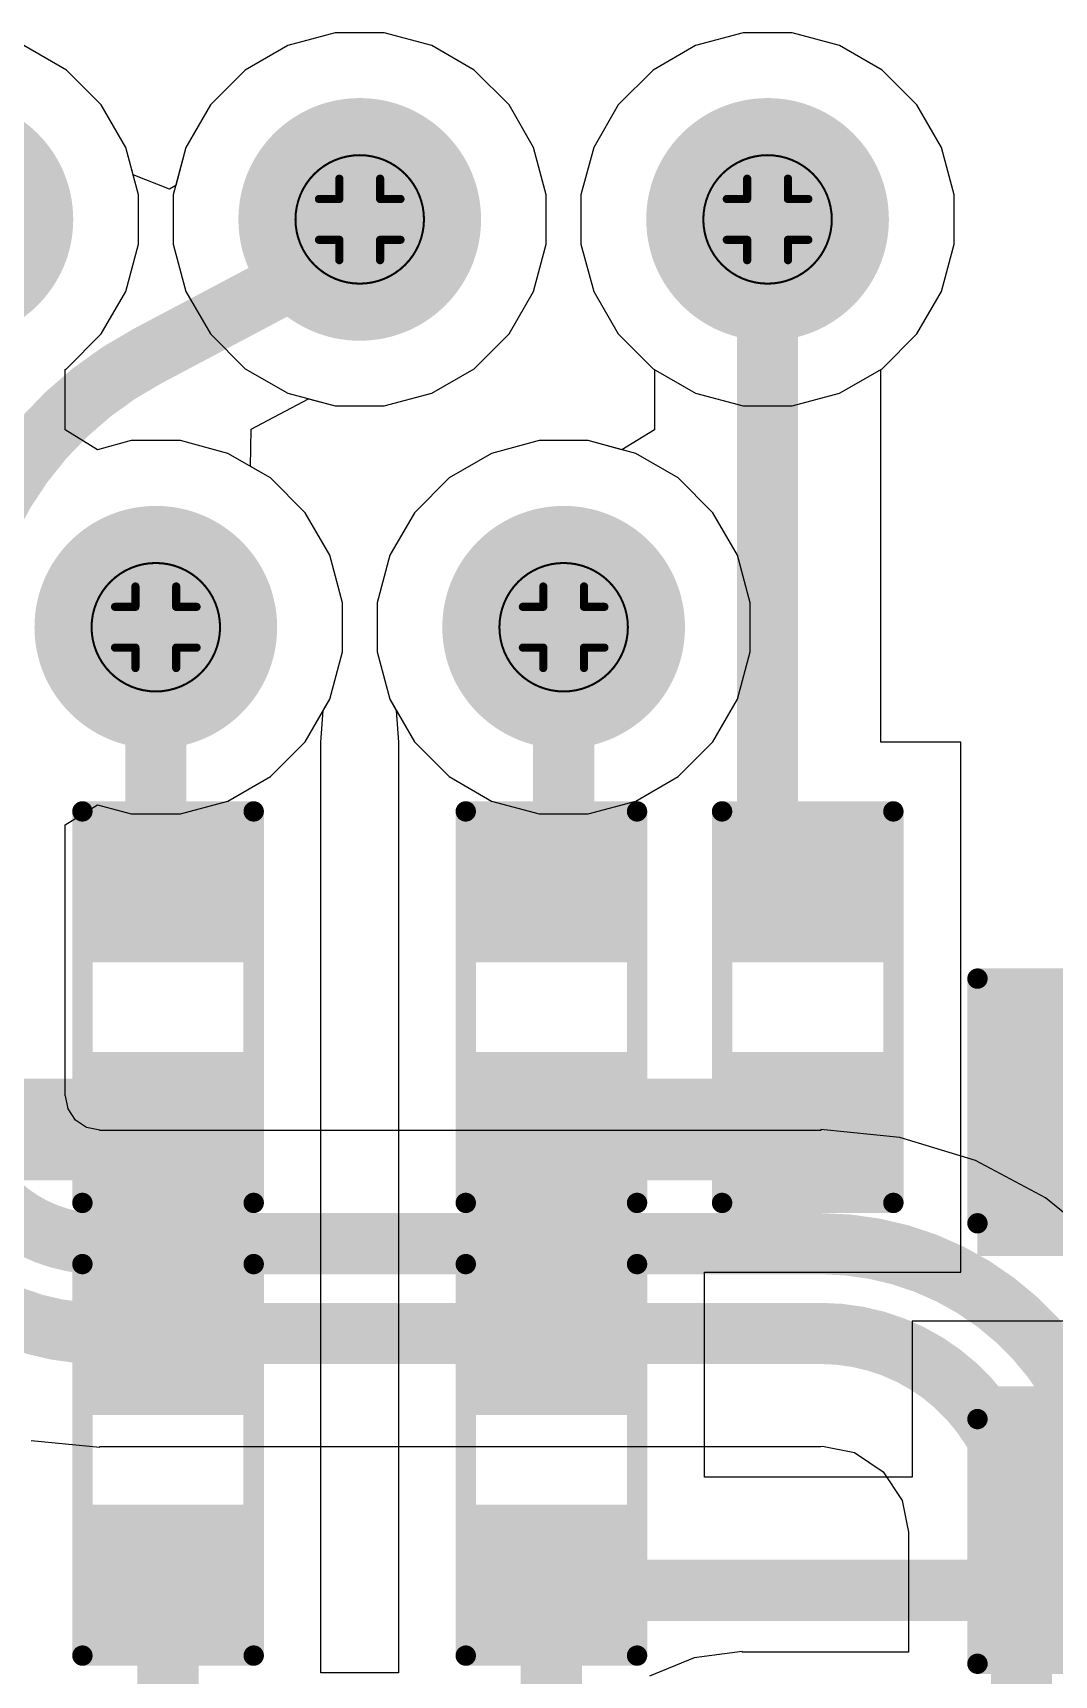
# Model space of a CAD drawing. Header units: inches. Extents: x 0 to 11.4, y 0 to 6.8.
# Drawn here: x 3.2441 to 3.4945, y 2.5082 to 2.9109 of the extents above; entities that cross this region are included whole.
import ezdxf

# ---------------------------------------------------------------- set-up
doc = ezdxf.new("R2010")
doc.units = ezdxf.units.IN
doc.header["$MEASUREMENT"] = 0
for name, color, linetype in [('Bottom Layer', 5, 'Continuous'), ('Bottom Overlay', 54, 'Continuous'), ('Bottom Paste', 16, 'Continuous'), ('Bottom Solder', 6, 'Continuous'), ('Dimension', 6, 'Continuous'), ('Drill Drawing', 1, 'Continuous'), ('Multi-Layer', 9, 'Continuous'), ('Pad Holes', 156, 'Continuous'), ('Top Layer', 1, 'Continuous'), ('Top Solder', 216, 'Continuous')]:
    doc.layers.add(name, color=color, linetype=linetype)

# ---------------------------------------------------------------- blocks, each defined once
blk = doc.blocks.new('R___0603_B_28')
at = {"layer": 'Bottom Layer'}
for points in [[(-0.045, -0.0175), (-0.045, 0.0175), (-0.015, 0.0175), (-0.015, -0.0175)], [(0.015, -0.0175), (0.015, 0.0175), (0.045, 0.0175), (0.045, -0.0175)]]:
    blk.add_hatch(color=5, dxfattribs=at).paths.add_polyline_path(points)
at = {"layer": 'Bottom Paste'}
for points in [[(-0.045, -0.0175), (-0.045, 0.0175), (-0.015, 0.0175), (-0.015, -0.0175)], [(0.015, -0.0175), (0.015, 0.0175), (0.045, 0.0175), (0.045, -0.0175)]]:
    blk.add_hatch(color=16, dxfattribs=at).paths.add_polyline_path(points)
at = {"layer": 'Bottom Solder'}
for points in [[(-0.049, -0.0215), (-0.049, 0.0215), (-0.011, 0.0215), (-0.011, -0.0215)], [(0.011, -0.0215), (0.011, 0.0215), (0.049, 0.0215), (0.049, -0.0215)]]:
    blk.add_hatch(color=6, dxfattribs=at).paths.add_polyline_path(points)
at = {"layer": 'Bottom Overlay', "const_width": 0.005}
for points in [[(0.048, 0.021), (-0.048, 0.021)], [(-0.048, -0.021), (-0.048, 0.021)], [(0.048, -0.021), (0.048, 0.021)], [(0.048, -0.021), (-0.048, -0.021)]]:
    blk.add_lwpolyline(points, dxfattribs=at)
at = {"layer": 'Bottom Overlay', "const_width": 0.0025}
for points in [[(-0.04925, 0.021, 1), (-0.04675, 0.021, 1)], [(-0.04925, 0.021, 1), (-0.04675, 0.021, 1)], [(0.04675, 0.021, 1), (0.04925, 0.021, 1)], [(0.04675, 0.021, 1), (0.04925, 0.021, 1)], [(-0.04925, -0.021, 1), (-0.04675, -0.021, 1)], [(-0.04925, -0.021, 1), (-0.04675, -0.021, 1)], [(0.04675, -0.021, 1), (0.04925, -0.021, 1)], [(0.04675, -0.021, 1), (0.04925, -0.021, 1)]]:
    blk.add_lwpolyline(points, format="xyb", close=True, dxfattribs=at)
blk = doc.blocks.new('R___0603_B_29')
at = {"layer": 'Bottom Layer'}
for points in [[(-0.045, -0.0175), (-0.045, 0.0175), (-0.015, 0.0175), (-0.015, -0.0175)], [(0.015, -0.0175), (0.015, 0.0175), (0.045, 0.0175), (0.045, -0.0175)]]:
    blk.add_hatch(color=5, dxfattribs=at).paths.add_polyline_path(points)
at = {"layer": 'Bottom Paste'}
for points in [[(-0.045, -0.0175), (-0.045, 0.0175), (-0.015, 0.0175), (-0.015, -0.0175)], [(0.015, -0.0175), (0.015, 0.0175), (0.045, 0.0175), (0.045, -0.0175)]]:
    blk.add_hatch(color=16, dxfattribs=at).paths.add_polyline_path(points)
at = {"layer": 'Bottom Solder'}
for points in [[(-0.049, -0.0215), (-0.049, 0.0215), (-0.011, 0.0215), (-0.011, -0.0215)], [(0.011, -0.0215), (0.011, 0.0215), (0.049, 0.0215), (0.049, -0.0215)]]:
    blk.add_hatch(color=6, dxfattribs=at).paths.add_polyline_path(points)
at = {"layer": 'Bottom Overlay', "const_width": 0.005}
for points in [[(0.048, 0.021), (-0.048, 0.021)], [(-0.048, -0.021), (-0.048, 0.021)], [(0.048, -0.021), (0.048, 0.021)], [(0.048, -0.021), (-0.048, -0.021)]]:
    blk.add_lwpolyline(points, dxfattribs=at)
at = {"layer": 'Bottom Overlay', "const_width": 0.0025}
for points in [[(-0.04925, 0.021, 1), (-0.04675, 0.021, 1)], [(-0.04925, 0.021, 1), (-0.04675, 0.021, 1)], [(0.04675, 0.021, 1), (0.04925, 0.021, 1)], [(0.04675, 0.021, 1), (0.04925, 0.021, 1)], [(-0.04925, -0.021, 1), (-0.04675, -0.021, 1)], [(-0.04925, -0.021, 1), (-0.04675, -0.021, 1)], [(0.04675, -0.021, 1), (0.04925, -0.021, 1)], [(0.04675, -0.021, 1), (0.04925, -0.021, 1)]]:
    blk.add_lwpolyline(points, format="xyb", close=True, dxfattribs=at)
blk = doc.blocks.new('R___0603_B_31')
at = {"layer": 'Bottom Layer'}
for points in [[(-0.045, -0.0175), (-0.045, 0.0175), (-0.015, 0.0175), (-0.015, -0.0175)], [(0.015, -0.0175), (0.015, 0.0175), (0.045, 0.0175), (0.045, -0.0175)]]:
    blk.add_hatch(color=5, dxfattribs=at).paths.add_polyline_path(points)
at = {"layer": 'Bottom Paste'}
for points in [[(-0.045, -0.0175), (-0.045, 0.0175), (-0.015, 0.0175), (-0.015, -0.0175)], [(0.015, -0.0175), (0.015, 0.0175), (0.045, 0.0175), (0.045, -0.0175)]]:
    blk.add_hatch(color=16, dxfattribs=at).paths.add_polyline_path(points)
at = {"layer": 'Bottom Solder'}
for points in [[(-0.049, -0.0215), (-0.049, 0.0215), (-0.011, 0.0215), (-0.011, -0.0215)], [(0.011, -0.0215), (0.011, 0.0215), (0.049, 0.0215), (0.049, -0.0215)]]:
    blk.add_hatch(color=6, dxfattribs=at).paths.add_polyline_path(points)
at = {"layer": 'Bottom Overlay', "const_width": 0.005}
for points in [[(0.048, 0.021), (-0.048, 0.021)], [(-0.048, -0.021), (-0.048, 0.021)], [(0.048, -0.021), (0.048, 0.021)], [(0.048, -0.021), (-0.048, -0.021)]]:
    blk.add_lwpolyline(points, dxfattribs=at)
at = {"layer": 'Bottom Overlay', "const_width": 0.0025}
for points in [[(-0.04925, 0.021, 1), (-0.04675, 0.021, 1)], [(-0.04925, 0.021, 1), (-0.04675, 0.021, 1)], [(0.04675, 0.021, 1), (0.04925, 0.021, 1)], [(0.04675, 0.021, 1), (0.04925, 0.021, 1)], [(-0.04925, -0.021, 1), (-0.04675, -0.021, 1)], [(-0.04925, -0.021, 1), (-0.04675, -0.021, 1)], [(0.04675, -0.021, 1), (0.04925, -0.021, 1)], [(0.04675, -0.021, 1), (0.04925, -0.021, 1)]]:
    blk.add_lwpolyline(points, format="xyb", close=True, dxfattribs=at)
blk = doc.blocks.new('R___0603_B_42')
at = {"layer": 'Bottom Layer'}
for points in [[(-0.045, -0.0175), (-0.045, 0.0175), (-0.015, 0.0175), (-0.015, -0.0175)], [(0.015, -0.0175), (0.015, 0.0175), (0.045, 0.0175), (0.045, -0.0175)]]:
    blk.add_hatch(color=5, dxfattribs=at).paths.add_polyline_path(points)
at = {"layer": 'Bottom Paste'}
for points in [[(-0.045, -0.0175), (-0.045, 0.0175), (-0.015, 0.0175), (-0.015, -0.0175)], [(0.015, -0.0175), (0.015, 0.0175), (0.045, 0.0175), (0.045, -0.0175)]]:
    blk.add_hatch(color=16, dxfattribs=at).paths.add_polyline_path(points)
at = {"layer": 'Bottom Solder'}
for points in [[(-0.049, -0.0215), (-0.049, 0.0215), (-0.011, 0.0215), (-0.011, -0.0215)], [(0.011, -0.0215), (0.011, 0.0215), (0.049, 0.0215), (0.049, -0.0215)]]:
    blk.add_hatch(color=6, dxfattribs=at).paths.add_polyline_path(points)
at = {"layer": 'Bottom Overlay', "const_width": 0.005}
for points in [[(0.048, 0.021), (-0.048, 0.021)], [(-0.048, -0.021), (-0.048, 0.021)], [(0.048, -0.021), (0.048, 0.021)], [(0.048, -0.021), (-0.048, -0.021)]]:
    blk.add_lwpolyline(points, dxfattribs=at)
at = {"layer": 'Bottom Overlay', "const_width": 0.0025}
for points in [[(-0.04925, 0.021, 1), (-0.04675, 0.021, 1)], [(-0.04925, 0.021, 1), (-0.04675, 0.021, 1)], [(0.04675, 0.021, 1), (0.04925, 0.021, 1)], [(0.04675, 0.021, 1), (0.04925, 0.021, 1)], [(-0.04925, -0.021, 1), (-0.04675, -0.021, 1)], [(-0.04925, -0.021, 1), (-0.04675, -0.021, 1)], [(0.04675, -0.021, 1), (0.04925, -0.021, 1)], [(0.04675, -0.021, 1), (0.04925, -0.021, 1)]]:
    blk.add_lwpolyline(points, format="xyb", close=True, dxfattribs=at)
blk = doc.blocks.new('R___0603_B_43')
at = {"layer": 'Bottom Layer'}
for points in [[(-0.045, -0.0175), (-0.045, 0.0175), (-0.015, 0.0175), (-0.015, -0.0175)], [(0.015, -0.0175), (0.015, 0.0175), (0.045, 0.0175), (0.045, -0.0175)]]:
    blk.add_hatch(color=5, dxfattribs=at).paths.add_polyline_path(points)
at = {"layer": 'Bottom Paste'}
for points in [[(-0.045, -0.0175), (-0.045, 0.0175), (-0.015, 0.0175), (-0.015, -0.0175)], [(0.015, -0.0175), (0.015, 0.0175), (0.045, 0.0175), (0.045, -0.0175)]]:
    blk.add_hatch(color=16, dxfattribs=at).paths.add_polyline_path(points)
at = {"layer": 'Bottom Solder'}
for points in [[(-0.049, -0.0215), (-0.049, 0.0215), (-0.011, 0.0215), (-0.011, -0.0215)], [(0.011, -0.0215), (0.011, 0.0215), (0.049, 0.0215), (0.049, -0.0215)]]:
    blk.add_hatch(color=6, dxfattribs=at).paths.add_polyline_path(points)
at = {"layer": 'Bottom Overlay', "const_width": 0.005}
for points in [[(-0.048, -0.021), (-0.048, 0.021)], [(0.048, 0.021), (-0.048, 0.021)], [(0.048, -0.021), (0.048, 0.021)], [(0.048, -0.021), (-0.048, -0.021)]]:
    blk.add_lwpolyline(points, dxfattribs=at)
at = {"layer": 'Bottom Overlay', "const_width": 0.0025}
for points in [[(-0.04925, 0.021, 1), (-0.04675, 0.021, 1)], [(-0.04925, 0.021, 1), (-0.04675, 0.021, 1)], [(0.04675, 0.021, 1), (0.04925, 0.021, 1)], [(0.04675, 0.021, 1), (0.04925, 0.021, 1)], [(-0.04925, -0.021, 1), (-0.04675, -0.021, 1)], [(-0.04925, -0.021, 1), (-0.04675, -0.021, 1)], [(0.04675, -0.021, 1), (0.04925, -0.021, 1)], [(0.04675, -0.021, 1), (0.04925, -0.021, 1)]]:
    blk.add_lwpolyline(points, format="xyb", close=True, dxfattribs=at)
blk = doc.blocks.new('NE8FBV_C5_LED_57')
at = {"layer": 'Bottom Layer'}
h = blk.add_hatch(color=5, dxfattribs=at)
edge = h.paths.add_edge_path()
edge.add_arc((-0.0128, -0.05354), 0.02575, 0, 360)
h = blk.add_hatch(color=5, dxfattribs=at)
edge = h.paths.add_edge_path()
edge.add_arc((0.0872, -0.05354), 0.02575, 0, 360)
h = blk.add_hatch(color=5, dxfattribs=at)
edge = h.paths.add_edge_path()
edge.add_arc((0.1872, -0.05354), 0.02575, 0, 360)
h = blk.add_hatch(color=5, dxfattribs=at)
edge = h.paths.add_edge_path()
edge.add_arc((0.0372, -0.15354), 0.02575, 0, 360)
h = blk.add_hatch(color=5, dxfattribs=at)
edge = h.paths.add_edge_path()
edge.add_arc((0.1372, -0.15354), 0.02575, 0, 360)
at = {"layer": 'Bottom Solder'}
h = blk.add_hatch(color=6, dxfattribs=at)
edge = h.paths.add_edge_path()
edge.add_arc((-0.0128, -0.05354), 0.02975, 0, 360)
h = blk.add_hatch(color=6, dxfattribs=at)
edge = h.paths.add_edge_path()
edge.add_arc((0.0872, -0.05354), 0.02975, 0, 360)
h = blk.add_hatch(color=6, dxfattribs=at)
edge = h.paths.add_edge_path()
edge.add_arc((0.1872, -0.05354), 0.02975, 0, 360)
h = blk.add_hatch(color=6, dxfattribs=at)
edge = h.paths.add_edge_path()
edge.add_arc((0.0372, -0.15354), 0.02975, 0, 360)
h = blk.add_hatch(color=6, dxfattribs=at)
edge = h.paths.add_edge_path()
edge.add_arc((0.1372, -0.15354), 0.02975, 0, 360)
at = {"layer": 'Multi-Layer'}
h = blk.add_hatch(color=9, dxfattribs=at)
edge = h.paths.add_edge_path()
edge.add_arc((-0.0128, -0.05354), 0.02575, 0, 360)
h = blk.add_hatch(color=9, dxfattribs=at)
edge = h.paths.add_edge_path()
edge.add_arc((0.0872, -0.05354), 0.02575, 0, 360)
h = blk.add_hatch(color=9, dxfattribs=at)
edge = h.paths.add_edge_path()
edge.add_arc((0.1872, -0.05354), 0.02575, 0, 360)
h = blk.add_hatch(color=9, dxfattribs=at)
edge = h.paths.add_edge_path()
edge.add_arc((0.0372, -0.15354), 0.02575, 0, 360)
h = blk.add_hatch(color=9, dxfattribs=at)
edge = h.paths.add_edge_path()
edge.add_arc((0.1372, -0.15354), 0.02575, 0, 360)
at = {"layer": 'Pad Holes'}
h = blk.add_hatch(color=7, dxfattribs=at)
edge = h.paths.add_edge_path()
edge.add_arc((0.0872, -0.05354), 0.01575, 0, 360)
h = blk.add_hatch(color=7, dxfattribs=at)
edge = h.paths.add_edge_path()
edge.add_arc((0.1872, -0.05354), 0.01575, 0, 360)
h = blk.add_hatch(color=7, dxfattribs=at)
edge = h.paths.add_edge_path()
edge.add_arc((0.0372, -0.15354), 0.01575, 0, 360)
h = blk.add_hatch(color=7, dxfattribs=at)
edge = h.paths.add_edge_path()
edge.add_arc((0.1372, -0.15354), 0.01575, 0, 360)
at = {"layer": 'Top Layer'}
h = blk.add_hatch(color=1, dxfattribs=at)
edge = h.paths.add_edge_path()
edge.add_arc((-0.0128, -0.05354), 0.02575, 0, 360)
h = blk.add_hatch(color=1, dxfattribs=at)
edge = h.paths.add_edge_path()
edge.add_arc((0.0872, -0.05354), 0.02575, 0, 360)
h = blk.add_hatch(color=1, dxfattribs=at)
edge = h.paths.add_edge_path()
edge.add_arc((0.1872, -0.05354), 0.02575, 0, 360)
h = blk.add_hatch(color=1, dxfattribs=at)
edge = h.paths.add_edge_path()
edge.add_arc((0.0372, -0.15354), 0.02575, 0, 360)
h = blk.add_hatch(color=1, dxfattribs=at)
edge = h.paths.add_edge_path()
edge.add_arc((0.1372, -0.15354), 0.02575, 0, 360)
at = {"layer": 'Top Solder'}
h = blk.add_hatch(color=216, dxfattribs=at)
edge = h.paths.add_edge_path()
edge.add_arc((-0.0128, -0.05354), 0.02975, 0, 360)
h = blk.add_hatch(color=216, dxfattribs=at)
edge = h.paths.add_edge_path()
edge.add_arc((0.0872, -0.05354), 0.02975, 0, 360)
h = blk.add_hatch(color=216, dxfattribs=at)
edge = h.paths.add_edge_path()
edge.add_arc((0.1872, -0.05354), 0.02975, 0, 360)
h = blk.add_hatch(color=216, dxfattribs=at)
edge = h.paths.add_edge_path()
edge.add_arc((0.0372, -0.15354), 0.02975, 0, 360)
h = blk.add_hatch(color=216, dxfattribs=at)
edge = h.paths.add_edge_path()
edge.add_arc((0.1372, -0.15354), 0.02975, 0, 360)
blk = doc.blocks.new('C___1206_B_63')
at = {"layer": 'Bottom Layer'}
for points in [[(-0.08, 0.035), (-0.02, 0.035), (-0.02, -0.035), (-0.08, -0.035)], [(0.02, 0.035), (0.08, 0.035), (0.08, -0.035), (0.02, -0.035)]]:
    blk.add_hatch(color=5, dxfattribs=at).paths.add_polyline_path(points)
at = {"layer": 'Bottom Paste'}
for points in [[(-0.08, 0.035), (-0.02, 0.035), (-0.02, -0.035), (-0.08, -0.035)], [(0.02, 0.035), (0.08, 0.035), (0.08, -0.035), (0.02, -0.035)]]:
    blk.add_hatch(color=16, dxfattribs=at).paths.add_polyline_path(points)
at = {"layer": 'Bottom Solder'}
for points in [[(-0.084, 0.039), (-0.016, 0.039), (-0.016, -0.039), (-0.084, -0.039)], [(0.016, 0.039), (0.084, 0.039), (0.084, -0.039), (0.016, -0.039)]]:
    blk.add_hatch(color=6, dxfattribs=at).paths.add_polyline_path(points)
at = {"layer": 'Bottom Overlay', "const_width": 0.005}
for points in [[(-0.084, -0.039), (-0.084, 0.039)], [(-0.024, 0.039), (-0.084, 0.039)], [(0.084, 0.039), (0.024, 0.039)], [(0.084, -0.039), (0.084, 0.039)], [(-0.024, -0.039), (-0.084, -0.039)], [(0.084, -0.039), (0.024, -0.039)]]:
    blk.add_lwpolyline(points, dxfattribs=at)
at = {"layer": 'Bottom Overlay', "const_width": 0.0025}
for points in [[(-0.08525, 0.039, 1), (-0.08275, 0.039, 1)], [(-0.08525, 0.039, 1), (-0.08275, 0.039, 1)], [(-0.02525, 0.039, 1), (-0.02275, 0.039, 1)], [(0.02275, 0.039, 1), (0.02525, 0.039, 1)], [(0.08275, 0.039, 1), (0.08525, 0.039, 1)], [(0.08275, 0.039, 1), (0.08525, 0.039, 1)], [(-0.08525, -0.039, 1), (-0.08275, -0.039, 1)], [(-0.08525, -0.039, 1), (-0.08275, -0.039, 1)], [(-0.02525, -0.039, 1), (-0.02275, -0.039, 1)], [(0.02275, -0.039, 1), (0.02525, -0.039, 1)], [(0.08275, -0.039, 1), (0.08525, -0.039, 1)], [(0.08275, -0.039, 1), (0.08525, -0.039, 1)]]:
    blk.add_lwpolyline(points, format="xyb", close=True, dxfattribs=at)

msp = doc.modelspace()

# ---------------------------------------------------------------- linework, layer by layer
at = {"layer": 'Bottom Layer'}
for p, q in [((3.2523, 2.90177), (3.24187, 2.90779)), ((3.30655, 2.90779), (3.29612, 2.90177)), ((3.31819, 2.91091), (3.30655, 2.90779)), ((3.33024, 2.91091), (3.31819, 2.91091)), ((3.34187, 2.90779), (3.33024, 2.91091)), ((3.3523, 2.90177), (3.34187, 2.90779)), ((3.40655, 2.90779), (3.39612, 2.90177)), ((3.41819, 2.91091), (3.40655, 2.90779)), ((3.43024, 2.91091), (3.41819, 2.91091)), ((3.44187, 2.90779), (3.43024, 2.91091)), ((3.4523, 2.90177), (3.44187, 2.90779)), ((3.26082, 2.89325), (3.2523, 2.90177)), ((3.29612, 2.90177), (3.28761, 2.89325)), ((3.36082, 2.89325), (3.3523, 2.90177)), ((3.39612, 2.90177), (3.38761, 2.89325)), ((3.46082, 2.89325), (3.4523, 2.90177)), ((3.26684, 2.88282), (3.26082, 2.89325)), ((3.28761, 2.89325), (3.28158, 2.88282)), ((3.36684, 2.88282), (3.36082, 2.89325)), ((3.38761, 2.89325), (3.38158, 2.88282)), ((3.46684, 2.88282), (3.46082, 2.89325)), ((3.26996, 2.87118), (3.26684, 2.88282)), ((3.28158, 2.88282), (3.27846, 2.87118)), ((3.36996, 2.87118), (3.36684, 2.88282)), ((3.38158, 2.88282), (3.37846, 2.87118)), ((3.46996, 2.87118), (3.46684, 2.88282)), ((3.26996, 2.85913), (3.26996, 2.87118)), ((3.27846, 2.87118), (3.27846, 2.85913)), ((3.36996, 2.85913), (3.36996, 2.87118)), ((3.37846, 2.87118), (3.37846, 2.85913)), ((3.46996, 2.85913), (3.46996, 2.87118)), ((3.26684, 2.8475), (3.26996, 2.85913)), ((3.27846, 2.85913), (3.28158, 2.8475)), ((3.36684, 2.8475), (3.36996, 2.85913)), ((3.37846, 2.85913), (3.38158, 2.8475)), ((3.46684, 2.8475), (3.46996, 2.85913)), ((3.26082, 2.83707), (3.26684, 2.8475)), ((3.28158, 2.8475), (3.28761, 2.83707)), ((3.36082, 2.83707), (3.36684, 2.8475)), ((3.38158, 2.8475), (3.38761, 2.83707)), ((3.46082, 2.83707), (3.46684, 2.8475)), ((3.2523, 2.82855), (3.26082, 2.83707)), ((3.28761, 2.83707), (3.29612, 2.82855)), ((3.3523, 2.82855), (3.36082, 2.83707)), ((3.38761, 2.83707), (3.39612, 2.82855)), ((3.4523, 2.82855), (3.46082, 2.83707)), ((3.25195, 2.82835), (3.2523, 2.82855)), ((3.25195, 2.81357), (3.25195, 2.82835)), ((3.29612, 2.82855), (3.30655, 2.82253)), ((3.34187, 2.82253), (3.3523, 2.82855)), ((3.39612, 2.82855), (3.39648, 2.82835)), ((3.39648, 2.82835), (3.39648, 2.81357)), ((3.45195, 2.82835), (3.4523, 2.82855)), ((3.45195, 2.737), (3.45195, 2.82835)), ((3.30655, 2.82253), (3.31819, 2.81941)), ((3.31819, 2.81941), (3.33024, 2.81941)), ((3.33024, 2.81941), (3.34187, 2.82253)), ((3.25995, 2.8087), (3.25195, 2.81357)), ((3.26819, 2.81091), (3.25995, 2.8087)), ((3.28024, 2.81091), (3.26819, 2.81091)), ((3.29187, 2.80779), (3.28024, 2.81091)), ((3.36819, 2.81091), (3.35655, 2.80779)), ((3.38024, 2.81091), (3.36819, 2.81091)), ((3.38848, 2.8087), (3.38024, 2.81091)), ((3.39648, 2.81357), (3.38848, 2.8087)), ((3.3023, 2.80177), (3.29187, 2.80779)), ((3.35655, 2.80779), (3.34612, 2.80177)), ((3.31082, 2.79325), (3.3023, 2.80177)), ((3.34612, 2.80177), (3.33761, 2.79325)), ((3.31684, 2.78282), (3.31082, 2.79325)), ((3.33761, 2.79325), (3.33158, 2.78282)), ((3.31996, 2.77118), (3.31684, 2.78282)), ((3.33158, 2.78282), (3.32846, 2.77118)), ((3.31996, 2.75913), (3.31996, 2.77118)), ((3.32846, 2.77118), (3.32846, 2.75913)), ((3.31684, 2.7475), (3.31996, 2.75913)), ((3.32846, 2.75913), (3.33158, 2.7475)), ((3.31527, 2.74477), (3.31684, 2.7475)), ((3.33158, 2.7475), (3.33316, 2.74477)), ((3.31471, 2.737), (3.31527, 2.74477)), ((3.33316, 2.74477), (3.33371, 2.737)), ((3.31471, 2.667), (3.31471, 2.737)), ((3.31471, 2.737), (3.31471, 2.737)), ((3.31471, 2.737), (3.31471, 2.737)), ((3.33371, 2.737), (3.33371, 2.737)), ((3.33371, 2.737), (3.33371, 2.737)), ((3.33371, 2.737), (3.33371, 2.667)), ((3.47156, 2.737), (3.45195, 2.737)), ((3.47156, 2.667), (3.47156, 2.737)), ((3.31471, 2.607), (3.31471, 2.667)), ((3.33371, 2.667), (3.33371, 2.607)), ((3.47156, 2.607), (3.47156, 2.667)), ((3.31471, 2.556), (3.31471, 2.607)), ((3.33371, 2.607), (3.33371, 2.556)), ((3.40871, 2.55674), (3.40871, 2.607)), ((3.40871, 2.607), (3.47156, 2.607)), ((3.56968, 2.595), (3.45968, 2.595)), ((3.45968, 2.595), (3.45968, 2.55674)), ((3.31471, 2.50874), (3.31471, 2.556)), ((3.33371, 2.556), (3.33371, 2.50874)), ((3.45968, 2.55674), (3.40871, 2.55674)), ((3.33371, 2.50874), (3.31471, 2.50874))]:
    msp.add_line(p, q, dxfattribs=at)
for points, const_width in [([(3.42421, 2.702), (3.42421, 2.86516)], 0.015), ([(3.27421, 2.705), (3.27421, 2.76516)], 0.015), ([(3.37421, 2.705), (3.37421, 2.76516)], 0.015), ([(3.27421, 2.705), (3.27721, 2.702)], 0.015), ([(3.37121, 2.702), (3.37421, 2.705)], 0.015), ([(3.22421, 2.642), (3.27721, 2.642)], 0.025), ([(3.27721, 2.589), (3.27721, 2.642)], 0.025), ([(3.37121, 2.642), (3.42421, 2.642)], 0.025), ([(3.37121, 2.589), (3.37121, 2.642)], 0.025), ([(3.27721, 2.481), (3.27721, 2.529)], 0.015), ([(3.37121, 2.529), (3.479, 2.529)], 0.015), ([(3.37121, 2.481), (3.37121, 2.529)], 0.015)]:
    msp.add_lwpolyline(points, dxfattribs=dict(at, const_width=const_width))
for points, const_width in [([(3.42046, 2.86516, 1), (3.42796, 2.86516, 1)], 0.0075), ([(3.27046, 2.76516, 1), (3.27796, 2.76516, 1)], 0.0075), ([(3.37046, 2.76516, 1), (3.37796, 2.76516, 1)], 0.0075), ([(3.27046, 2.705, 1), (3.27796, 2.705, 1)], 0.0075), ([(3.27046, 2.705, 1), (3.27796, 2.705, 1)], 0.0075), ([(3.37046, 2.705, 1), (3.37796, 2.705, 1)], 0.0075), ([(3.37046, 2.705, 1), (3.37796, 2.705, 1)], 0.0075), ([(3.27346, 2.702, 1), (3.28096, 2.702, 1)], 0.0075), ([(3.36746, 2.702, 1), (3.37496, 2.702, 1)], 0.0075), ([(3.42046, 2.702, 1), (3.42796, 2.702, 1)], 0.0075), ([(3.27096, 2.642, 1), (3.28346, 2.642, 1)], 0.0125), ([(3.27096, 2.642, 1), (3.28346, 2.642, 1)], 0.0125), ([(3.36496, 2.642, 1), (3.37746, 2.642, 1)], 0.0125), ([(3.36496, 2.642, 1), (3.37746, 2.642, 1)], 0.0125), ([(3.41796, 2.642, 1), (3.43046, 2.642, 1)], 0.0125), ([(3.27096, 2.589, 1), (3.28346, 2.589, 1)], 0.0125), ([(3.36496, 2.589, 1), (3.37746, 2.589, 1)], 0.0125), ([(3.49125, 2.545, 1), (3.49875, 2.545, 1)], 0.0075), ([(3.27346, 2.529, 1), (3.28096, 2.529, 1)], 0.0075), ([(3.36746, 2.529, 1), (3.37496, 2.529, 1)], 0.0075), ([(3.36746, 2.529, 1), (3.37496, 2.529, 1)], 0.0075), ([(3.47525, 2.529, 1), (3.48275, 2.529, 1)], 0.0075), ([(3.47525, 2.529, 1), (3.48275, 2.529, 1)], 0.0075)]:
    msp.add_lwpolyline(points, format="xyb", close=True, dxfattribs=dict(at, const_width=const_width))
at = {"layer": 'Bottom Layer', "const_width": 0.015}
msp.add_lwpolyline([(3.495, 2.545, -0.414214), (3.479, 2.529)], format="xyb", dxfattribs=at)
at = {"layer": 'Dimension'}
for points, const_width in [([(3.33996, 2.86516, 1), (3.30846, 2.86516, 1)], 0.0005), ([(3.43996, 2.86516, 1), (3.40846, 2.86516, 1)], 0.0005), ([(3.30834, 2.86516, 1), (3.30859, 2.86516, 1)], 0.00025), ([(3.33984, 2.86516, 1), (3.34009, 2.86516, 1)], 0.00025), ([(3.40834, 2.86516, 1), (3.40859, 2.86516, 1)], 0.00025), ([(3.43984, 2.86516, 1), (3.44009, 2.86516, 1)], 0.00025), ([(3.28996, 2.76516, 1), (3.25846, 2.76516, 1)], 0.0005), ([(3.38996, 2.76516, 1), (3.35846, 2.76516, 1)], 0.0005), ([(3.25834, 2.76516, 1), (3.25859, 2.76516, 1)], 0.00025), ([(3.28984, 2.76516, 1), (3.29009, 2.76516, 1)], 0.00025), ([(3.35834, 2.76516, 1), (3.35859, 2.76516, 1)], 0.00025), ([(3.38984, 2.76516, 1), (3.39009, 2.76516, 1)], 0.00025)]:
    msp.add_lwpolyline(points, format="xyb", close=True, dxfattribs=dict(at, const_width=const_width))
at = {"layer": 'Drill Drawing', "const_width": 0.002}
for points in [[(3.31921, 2.87016), (3.31921, 2.87516)], [(3.31921, 2.87516), (3.32921, 2.87516)], [(3.32921, 2.87016), (3.32921, 2.87516)], [(3.41921, 2.87016), (3.41921, 2.87516)], [(3.41921, 2.87516), (3.42921, 2.87516)], [(3.42921, 2.87016), (3.42921, 2.87516)], [(3.31421, 2.86016), (3.31421, 2.87016)], [(3.31421, 2.87016), (3.31921, 2.87016)], [(3.32921, 2.87016), (3.33421, 2.87016)], [(3.33421, 2.86016), (3.33421, 2.87016)], [(3.41421, 2.86016), (3.41421, 2.87016)], [(3.41421, 2.87016), (3.41921, 2.87016)], [(3.42921, 2.87016), (3.43421, 2.87016)], [(3.43421, 2.86016), (3.43421, 2.87016)], [(3.31421, 2.86016), (3.31921, 2.86016)], [(3.31921, 2.85516), (3.31921, 2.86016)], [(3.32921, 2.86016), (3.33421, 2.86016)], [(3.32921, 2.85516), (3.32921, 2.86016)], [(3.41421, 2.86016), (3.41921, 2.86016)], [(3.41921, 2.85516), (3.41921, 2.86016)], [(3.42921, 2.86016), (3.43421, 2.86016)], [(3.42921, 2.85516), (3.42921, 2.86016)], [(3.31921, 2.85516), (3.32921, 2.85516)], [(3.41921, 2.85516), (3.42921, 2.85516)], [(3.26921, 2.77016), (3.26921, 2.77516)], [(3.26921, 2.77516), (3.27921, 2.77516)], [(3.27921, 2.77016), (3.27921, 2.77516)], [(3.36921, 2.77016), (3.36921, 2.77516)], [(3.36921, 2.77516), (3.37921, 2.77516)], [(3.37921, 2.77016), (3.37921, 2.77516)], [(3.26421, 2.76016), (3.26421, 2.77016)], [(3.26421, 2.77016), (3.26921, 2.77016)], [(3.27921, 2.77016), (3.28421, 2.77016)], [(3.28421, 2.76016), (3.28421, 2.77016)], [(3.36421, 2.76016), (3.36421, 2.77016)], [(3.36421, 2.77016), (3.36921, 2.77016)], [(3.37921, 2.77016), (3.38421, 2.77016)], [(3.38421, 2.76016), (3.38421, 2.77016)], [(3.26421, 2.76016), (3.26921, 2.76016)], [(3.26921, 2.75516), (3.26921, 2.76016)], [(3.27921, 2.76016), (3.28421, 2.76016)], [(3.27921, 2.75516), (3.27921, 2.76016)], [(3.36421, 2.76016), (3.36921, 2.76016)], [(3.36921, 2.75516), (3.36921, 2.76016)], [(3.37921, 2.76016), (3.38421, 2.76016)], [(3.37921, 2.75516), (3.37921, 2.76016)], [(3.26921, 2.75516), (3.27921, 2.75516)], [(3.36921, 2.75516), (3.37921, 2.75516)]]:
    msp.add_lwpolyline(points, dxfattribs=at)
at = {"layer": 'Drill Drawing', "const_width": 0.001}
for points in [[(3.31871, 2.87516, 1), (3.31971, 2.87516, 1)], [(3.31871, 2.87516, 1), (3.31971, 2.87516, 1)], [(3.32871, 2.87516, 1), (3.32971, 2.87516, 1)], [(3.32871, 2.87516, 1), (3.32971, 2.87516, 1)], [(3.41871, 2.87516, 1), (3.41971, 2.87516, 1)], [(3.41871, 2.87516, 1), (3.41971, 2.87516, 1)], [(3.42871, 2.87516, 1), (3.42971, 2.87516, 1)], [(3.42871, 2.87516, 1), (3.42971, 2.87516, 1)], [(3.31371, 2.87016, 1), (3.31471, 2.87016, 1)], [(3.31371, 2.87016, 1), (3.31471, 2.87016, 1)], [(3.31871, 2.87016, 1), (3.31971, 2.87016, 1)], [(3.31871, 2.87016, 1), (3.31971, 2.87016, 1)], [(3.32871, 2.87016, 1), (3.32971, 2.87016, 1)], [(3.32871, 2.87016, 1), (3.32971, 2.87016, 1)], [(3.33371, 2.87016, 1), (3.33471, 2.87016, 1)], [(3.33371, 2.87016, 1), (3.33471, 2.87016, 1)], [(3.41371, 2.87016, 1), (3.41471, 2.87016, 1)], [(3.41371, 2.87016, 1), (3.41471, 2.87016, 1)], [(3.41871, 2.87016, 1), (3.41971, 2.87016, 1)], [(3.41871, 2.87016, 1), (3.41971, 2.87016, 1)], [(3.42871, 2.87016, 1), (3.42971, 2.87016, 1)], [(3.42871, 2.87016, 1), (3.42971, 2.87016, 1)], [(3.43371, 2.87016, 1), (3.43471, 2.87016, 1)], [(3.43371, 2.87016, 1), (3.43471, 2.87016, 1)], [(3.31371, 2.86016, 1), (3.31471, 2.86016, 1)], [(3.31371, 2.86016, 1), (3.31471, 2.86016, 1)], [(3.31871, 2.86016, 1), (3.31971, 2.86016, 1)], [(3.31871, 2.86016, 1), (3.31971, 2.86016, 1)], [(3.32871, 2.86016, 1), (3.32971, 2.86016, 1)], [(3.32871, 2.86016, 1), (3.32971, 2.86016, 1)], [(3.33371, 2.86016, 1), (3.33471, 2.86016, 1)], [(3.33371, 2.86016, 1), (3.33471, 2.86016, 1)], [(3.41371, 2.86016, 1), (3.41471, 2.86016, 1)], [(3.41371, 2.86016, 1), (3.41471, 2.86016, 1)], [(3.41871, 2.86016, 1), (3.41971, 2.86016, 1)], [(3.41871, 2.86016, 1), (3.41971, 2.86016, 1)], [(3.42871, 2.86016, 1), (3.42971, 2.86016, 1)], [(3.42871, 2.86016, 1), (3.42971, 2.86016, 1)], [(3.43371, 2.86016, 1), (3.43471, 2.86016, 1)], [(3.43371, 2.86016, 1), (3.43471, 2.86016, 1)], [(3.31871, 2.85516, 1), (3.31971, 2.85516, 1)], [(3.31871, 2.85516, 1), (3.31971, 2.85516, 1)], [(3.32871, 2.85516, 1), (3.32971, 2.85516, 1)], [(3.32871, 2.85516, 1), (3.32971, 2.85516, 1)], [(3.41871, 2.85516, 1), (3.41971, 2.85516, 1)], [(3.41871, 2.85516, 1), (3.41971, 2.85516, 1)], [(3.42871, 2.85516, 1), (3.42971, 2.85516, 1)], [(3.42871, 2.85516, 1), (3.42971, 2.85516, 1)], [(3.26871, 2.77516, 1), (3.26971, 2.77516, 1)], [(3.26871, 2.77516, 1), (3.26971, 2.77516, 1)], [(3.27871, 2.77516, 1), (3.27971, 2.77516, 1)], [(3.27871, 2.77516, 1), (3.27971, 2.77516, 1)], [(3.36871, 2.77516, 1), (3.36971, 2.77516, 1)], [(3.36871, 2.77516, 1), (3.36971, 2.77516, 1)], [(3.37871, 2.77516, 1), (3.37971, 2.77516, 1)], [(3.37871, 2.77516, 1), (3.37971, 2.77516, 1)], [(3.26371, 2.77016, 1), (3.26471, 2.77016, 1)], [(3.26371, 2.77016, 1), (3.26471, 2.77016, 1)], [(3.26871, 2.77016, 1), (3.26971, 2.77016, 1)], [(3.26871, 2.77016, 1), (3.26971, 2.77016, 1)], [(3.27871, 2.77016, 1), (3.27971, 2.77016, 1)], [(3.27871, 2.77016, 1), (3.27971, 2.77016, 1)], [(3.28371, 2.77016, 1), (3.28471, 2.77016, 1)], [(3.28371, 2.77016, 1), (3.28471, 2.77016, 1)], [(3.36371, 2.77016, 1), (3.36471, 2.77016, 1)], [(3.36371, 2.77016, 1), (3.36471, 2.77016, 1)], [(3.36871, 2.77016, 1), (3.36971, 2.77016, 1)], [(3.36871, 2.77016, 1), (3.36971, 2.77016, 1)], [(3.37871, 2.77016, 1), (3.37971, 2.77016, 1)], [(3.37871, 2.77016, 1), (3.37971, 2.77016, 1)], [(3.38371, 2.77016, 1), (3.38471, 2.77016, 1)], [(3.38371, 2.77016, 1), (3.38471, 2.77016, 1)], [(3.26371, 2.76016, 1), (3.26471, 2.76016, 1)], [(3.26371, 2.76016, 1), (3.26471, 2.76016, 1)], [(3.26871, 2.76016, 1), (3.26971, 2.76016, 1)], [(3.26871, 2.76016, 1), (3.26971, 2.76016, 1)], [(3.27871, 2.76016, 1), (3.27971, 2.76016, 1)], [(3.27871, 2.76016, 1), (3.27971, 2.76016, 1)], [(3.28371, 2.76016, 1), (3.28471, 2.76016, 1)], [(3.28371, 2.76016, 1), (3.28471, 2.76016, 1)], [(3.36371, 2.76016, 1), (3.36471, 2.76016, 1)], [(3.36371, 2.76016, 1), (3.36471, 2.76016, 1)], [(3.36871, 2.76016, 1), (3.36971, 2.76016, 1)], [(3.36871, 2.76016, 1), (3.36971, 2.76016, 1)], [(3.37871, 2.76016, 1), (3.37971, 2.76016, 1)], [(3.37871, 2.76016, 1), (3.37971, 2.76016, 1)], [(3.38371, 2.76016, 1), (3.38471, 2.76016, 1)], [(3.38371, 2.76016, 1), (3.38471, 2.76016, 1)], [(3.26871, 2.75516, 1), (3.26971, 2.75516, 1)], [(3.26871, 2.75516, 1), (3.26971, 2.75516, 1)], [(3.27871, 2.75516, 1), (3.27971, 2.75516, 1)], [(3.27871, 2.75516, 1), (3.27971, 2.75516, 1)], [(3.36871, 2.75516, 1), (3.36971, 2.75516, 1)], [(3.36871, 2.75516, 1), (3.36971, 2.75516, 1)], [(3.37871, 2.75516, 1), (3.37971, 2.75516, 1)], [(3.37871, 2.75516, 1), (3.37971, 2.75516, 1)]]:
    msp.add_lwpolyline(points, format="xyb", close=True, dxfattribs=at)
at = {"layer": 'Top Layer'}
for p, q in [((3.2523, 2.90177), (3.24187, 2.90779)), ((3.30655, 2.90779), (3.29612, 2.90177)), ((3.31819, 2.91091), (3.30655, 2.90779)), ((3.33024, 2.91091), (3.31819, 2.91091)), ((3.34187, 2.90779), (3.33024, 2.91091)), ((3.3523, 2.90177), (3.34187, 2.90779)), ((3.40655, 2.90779), (3.39612, 2.90177)), ((3.41819, 2.91091), (3.40655, 2.90779)), ((3.43024, 2.91091), (3.41819, 2.91091)), ((3.44187, 2.90779), (3.43024, 2.91091)), ((3.4523, 2.90177), (3.44187, 2.90779)), ((3.26082, 2.89325), (3.2523, 2.90177)), ((3.29612, 2.90177), (3.28761, 2.89325)), ((3.36082, 2.89325), (3.3523, 2.90177)), ((3.39612, 2.90177), (3.38761, 2.89325)), ((3.46082, 2.89325), (3.4523, 2.90177)), ((3.26684, 2.88282), (3.26082, 2.89325)), ((3.28761, 2.89325), (3.28158, 2.88282)), ((3.36684, 2.88282), (3.36082, 2.89325)), ((3.38761, 2.89325), (3.38158, 2.88282)), ((3.46684, 2.88282), (3.46082, 2.89325)), ((3.26863, 2.87613), (3.26684, 2.88282)), ((3.28158, 2.88282), (3.27908, 2.87347)), ((3.36996, 2.87118), (3.36684, 2.88282)), ((3.38158, 2.88282), (3.37846, 2.87118)), ((3.46996, 2.87118), (3.46684, 2.88282)), ((3.2776, 2.87258), (3.26863, 2.87613)), ((3.27908, 2.87347), (3.2776, 2.87258)), ((3.36996, 2.85913), (3.36996, 2.87118)), ((3.37846, 2.87118), (3.37846, 2.85913)), ((3.46996, 2.85913), (3.46996, 2.87118)), ((3.36684, 2.8475), (3.36996, 2.85913)), ((3.37846, 2.85913), (3.38158, 2.8475)), ((3.46684, 2.8475), (3.46996, 2.85913)), ((3.36082, 2.83707), (3.36684, 2.8475)), ((3.38158, 2.8475), (3.38761, 2.83707)), ((3.46082, 2.83707), (3.46684, 2.8475)), ((3.3523, 2.82855), (3.36082, 2.83707)), ((3.38761, 2.83707), (3.39612, 2.82855)), ((3.4523, 2.82855), (3.46082, 2.83707)), ((3.34187, 2.82253), (3.3523, 2.82855)), ((3.39612, 2.82855), (3.40655, 2.82253)), ((3.44187, 2.82253), (3.4523, 2.82855)), ((3.2976, 2.81372), (3.31164, 2.82116)), ((3.31164, 2.82116), (3.31819, 2.81941)), ((3.31819, 2.81941), (3.33024, 2.81941)), ((3.33024, 2.81941), (3.34187, 2.82253)), ((3.40655, 2.82253), (3.41819, 2.81941)), ((3.41819, 2.81941), (3.43024, 2.81941)), ((3.43024, 2.81941), (3.44187, 2.82253)), ((3.29743, 2.80458), (3.2976, 2.81372)), ((3.36819, 2.81091), (3.35655, 2.80779)), ((3.38024, 2.81091), (3.36819, 2.81091)), ((3.39187, 2.80779), (3.38024, 2.81091)), ((3.35655, 2.80779), (3.34612, 2.80177)), ((3.4023, 2.80177), (3.39187, 2.80779)), ((3.3023, 2.80177), (3.29743, 2.80458)), ((3.31082, 2.79325), (3.3023, 2.80177)), ((3.34612, 2.80177), (3.33761, 2.79325)), ((3.41082, 2.79325), (3.4023, 2.80177)), ((3.31684, 2.78282), (3.31082, 2.79325)), ((3.33761, 2.79325), (3.33158, 2.78282)), ((3.41684, 2.78282), (3.41082, 2.79325)), ((3.31996, 2.77118), (3.31684, 2.78282)), ((3.33158, 2.78282), (3.32846, 2.77118)), ((3.41996, 2.77118), (3.41684, 2.78282)), ((3.31996, 2.75913), (3.31996, 2.77118)), ((3.32846, 2.77118), (3.32846, 2.75913)), ((3.41996, 2.75913), (3.41996, 2.77118)), ((3.31684, 2.7475), (3.31996, 2.75913)), ((3.32846, 2.75913), (3.33158, 2.7475)), ((3.41684, 2.7475), (3.41996, 2.75913)), ((3.31082, 2.73707), (3.31684, 2.7475)), ((3.33158, 2.7475), (3.33761, 2.73707)), ((3.41082, 2.73707), (3.41684, 2.7475)), ((3.3023, 2.72855), (3.31082, 2.73707)), ((3.33761, 2.73707), (3.34612, 2.72855)), ((3.4023, 2.72855), (3.41082, 2.73707)), ((3.29187, 2.72253), (3.3023, 2.72855)), ((3.34612, 2.72855), (3.35655, 2.72253)), ((3.39187, 2.72253), (3.4023, 2.72855)), ((3.28024, 2.71941), (3.29187, 2.72253)), ((3.35655, 2.72253), (3.36819, 2.71941)), ((3.38024, 2.71941), (3.39187, 2.72253)), ((3.25195, 2.71674), (3.25995, 2.72162)), ((3.25995, 2.72162), (3.26819, 2.71941)), ((3.26819, 2.71941), (3.28024, 2.71941)), ((3.36819, 2.71941), (3.38024, 2.71941)), ((3.25195, 2.65026), (3.25195, 2.71674)), ((3.25205, 2.65026), (3.25195, 2.65026)), ((3.25269, 2.64704), (3.25205, 2.65026)), ((3.25452, 2.64431), (3.25269, 2.64704)), ((3.25725, 2.64248), (3.25452, 2.64431)), ((3.26047, 2.64184), (3.25725, 2.64248)), ((3.26047, 2.64174), (3.26047, 2.64184)), ((3.43726, 2.64174), (3.26047, 2.64174)), ((3.45661, 2.64007), (3.43726, 2.64198)), ((3.43726, 2.64198), (3.43726, 2.64174)), ((3.47522, 2.63443), (3.45661, 2.64007)), ((3.49237, 2.62526), (3.47522, 2.63443)), ((3.5074, 2.61293), (3.49237, 2.62526)), ((3.24366, 2.56574), (3.26047, 2.56408)), ((3.26047, 2.56408), (3.26047, 2.56426)), ((3.26047, 2.56426), (3.43726, 2.56426)), ((3.43726, 2.56426), (3.43772, 2.56432)), ((3.43772, 2.56432), (3.44554, 2.56277)), ((3.44554, 2.56277), (3.45255, 2.55808)), ((3.45255, 2.55808), (3.45724, 2.55106)), ((3.45724, 2.55106), (3.4588, 2.54325)), ((3.4588, 2.54325), (3.45873, 2.54279)), ((3.45873, 2.54279), (3.45873, 2.51385)), ((3.41798, 2.514), (3.40623, 2.51245)), ((3.41798, 2.51385), (3.41798, 2.514)), ((3.45873, 2.51385), (3.41798, 2.51385)), ((3.40623, 2.51245), (3.39529, 2.50792))]:
    msp.add_line(p, q, dxfattribs=at)
at = {"layer": 'Top Layer', "const_width": 0.015}
for points in [[(3.32276, 2.86044), (3.32421, 2.86516)], [(3.31853, 2.85621), (3.32276, 2.86044)], [(3.27207, 2.83159), (3.31853, 2.85621)], [(3.26047, 2.614), (3.43726, 2.614)], [(3.26047, 2.592), (3.43726, 2.592)], [(3.48647, 2.50361), (3.48647, 2.54279)]]:
    msp.add_lwpolyline(points, dxfattribs=at)
at = {"layer": 'Top Layer', "const_width": 0.0075}
for points in [[(3.32046, 2.86516, 1), (3.32796, 2.86516, 1)], [(3.31901, 2.86044, 1), (3.32651, 2.86044, 1)], [(3.31901, 2.86044, 1), (3.32651, 2.86044, 1)], [(3.31478, 2.85621, 1), (3.32228, 2.85621, 1)], [(3.31478, 2.85621, 1), (3.32228, 2.85621, 1)], [(3.26832, 2.83159, 1), (3.27582, 2.83159, 1)], [(3.26832, 2.83159, 1), (3.27582, 2.83159, 1)], [(3.25672, 2.614, 1), (3.26422, 2.614, 1)], [(3.25672, 2.614, 1), (3.26422, 2.614, 1)], [(3.43351, 2.614, 1), (3.44101, 2.614, 1)], [(3.43351, 2.614, 1), (3.44101, 2.614, 1)], [(3.25672, 2.592, 1), (3.26422, 2.592, 1)], [(3.25672, 2.592, 1), (3.26422, 2.592, 1)], [(3.43351, 2.592, 1), (3.44101, 2.592, 1)], [(3.43351, 2.592, 1), (3.44101, 2.592, 1)], [(3.48261, 2.54611, 1), (3.49011, 2.54611, 1)], [(3.48272, 2.54279, 1), (3.49022, 2.54279, 1)], [(3.48272, 2.54279, 1), (3.49022, 2.54279, 1)], [(3.48272, 2.54279, 1), (3.49022, 2.54279, 1)], [(3.48272, 2.50361, 1), (3.49022, 2.50361, 1)], [(3.48272, 2.50361, 1), (3.49022, 2.50361, 1)]]:
    msp.add_lwpolyline(points, format="xyb", close=True, dxfattribs=at)
at = {"layer": 'Top Layer', "const_width": 0.015}
for points in [[(3.22421, 2.75198, -0.277471), (3.27207, 2.83159)], [(3.26047, 2.592, -0.414214), (3.20221, 2.65026)], [(3.26047, 2.614, -0.414214), (3.22421, 2.65026)], [(3.43726, 2.614, -0.414214), (3.50847, 2.54279)], [(3.43726, 2.592, -0.414214), (3.48647, 2.54279)], [(3.48636, 2.54611, -0.016898), (3.48647, 2.54279)], [(3.48647, 2.50361, -0.414214), (3.46897, 2.48611)]]:
    msp.add_lwpolyline(points, format="xyb", dxfattribs=at)

# ---------------------------------------------------------------- block references
msp.add_blockref('NE8FBV_C5_LED_57', (3.23701, 2.9187))
at = {"rotation": 270}
for name, p in [('R___0603_B_42', (3.27721, 2.672)), ('R___0603_B_31', (3.37121, 2.672)), ('R___0603_B_28', (3.43406, 2.672)), ('C___1206_B_63', (3.51468, 2.595)), ('R___0603_B_43', (3.27721, 2.561)), ('R___0603_B_29', (3.37121, 2.561))]:
    msp.add_blockref(name, p, dxfattribs=at)

doc.saveas('drawing.dxf')
